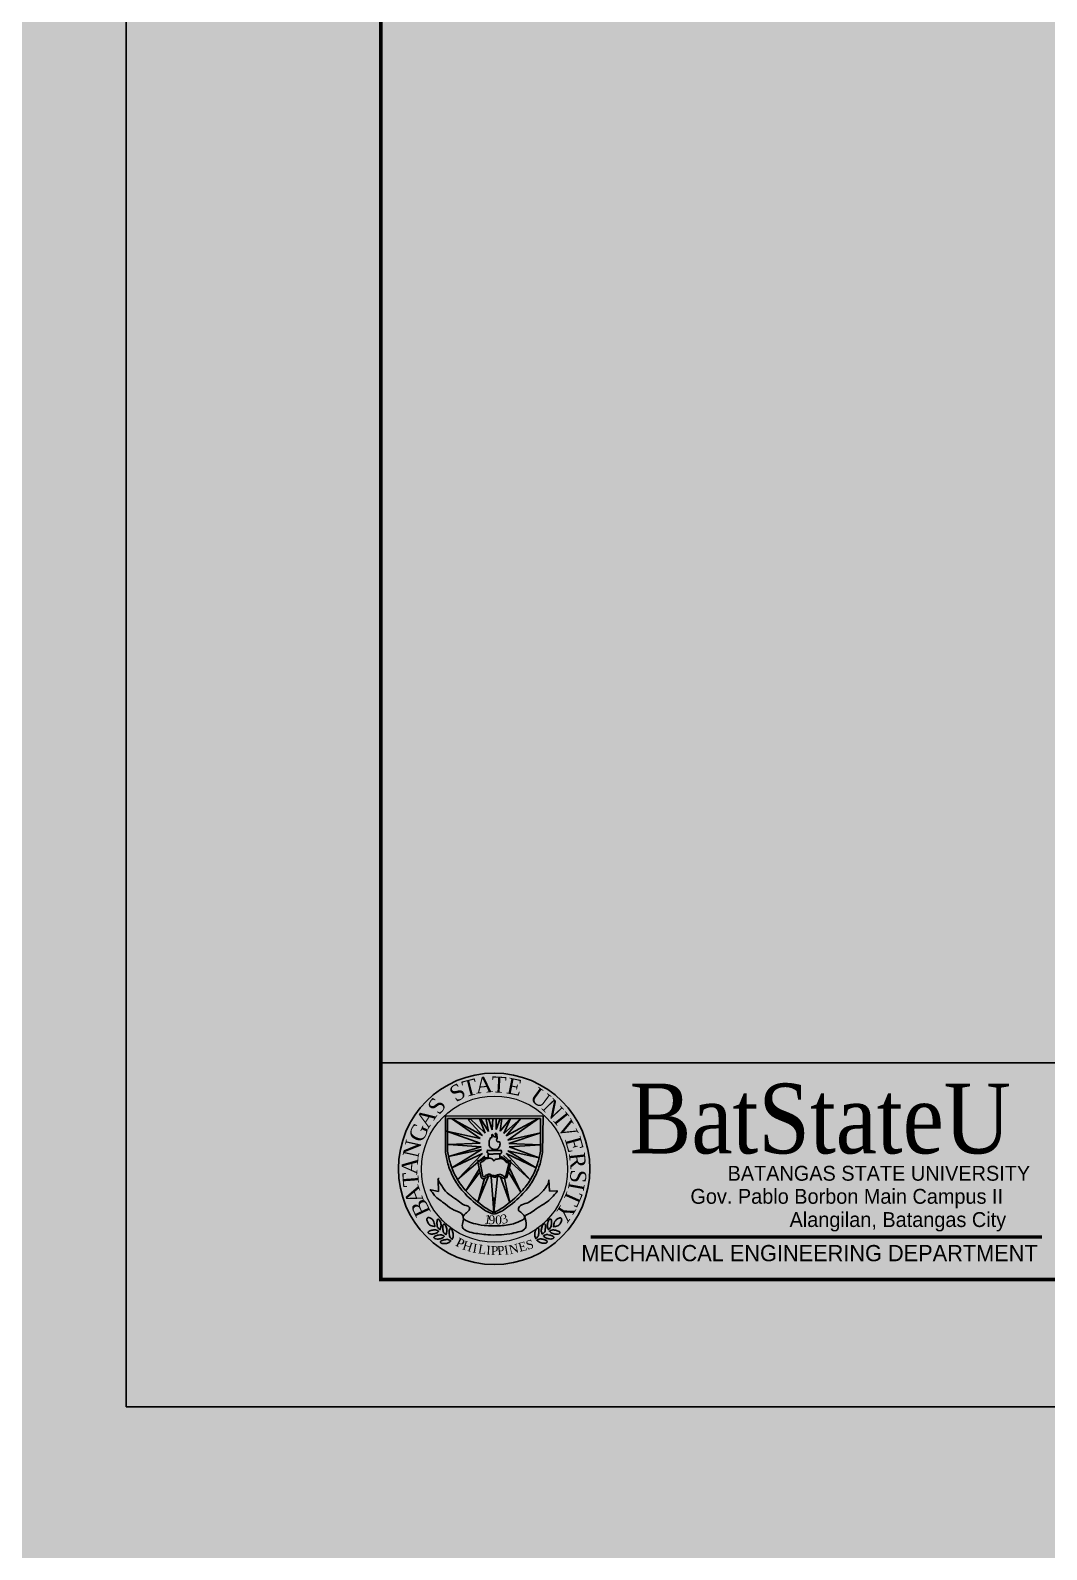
# Model space of a CAD drawing. Header units: millimetres. Extents: x -60 to 576, y -39 to 287.
# Drawn here: x 320.25 to 344.27, y 76.2 to 112.11 of the extents above; entities that cross this region are included whole.
import ezdxf
from ezdxf.enums import TextEntityAlignment as Align

# ---------------------------------------------------------------- set-up
doc = ezdxf.new("R2010")
doc.units = ezdxf.units.MM
doc.header["$MEASUREMENT"] = 0
doc.layers.add('M-AC-TEXT', color=7, linetype='Continuous')
doc.layers.add('template', color=7, linetype='Continuous')
doc.styles.add('ar-dim-axis', font='romans.shx', dxfattribs={"width": 0.8})
doc.styles.add('CGOTHIC', font='GOTHIC.TTF')
doc.styles.add('GARAMOND', font='GARA.TTF')
doc.styles.add('OIP FONT', font='GOTHIC.TTF', dxfattribs={"height": 150})
doc.styles.get("Standard").update_dxf_attribs({"font": 'arial.ttf'})
doc.dimstyles.new('ar-dim-axis', dxfattribs={"dimtxt": 350, "dimasz": 250, "dimexe": 75, "dimexo": 75, "dimgap": 200, "dimtad": 1, "dimdec": 0, "dimzin": 12, "dimdsep": 46, "dimtxsty": 'ar-dim-axis', "dimblk": 'ARCHTICK', "dimcen": 120, "dimclrd": 11, "dimclre": 8, "dimclrt": 4, "dimadec": 0, "dimazin": 3, "dimtm": 1, "dimtfac": 1, "dimtdec": 0, "dimtix": 1, "dimtmove": 2, "dimatfit": 3, "dimldrblk": 'ARCHTICK', "dimfxl": 1, "dimtolj": 1, "dimtzin": 0, "dimarcsym": 1})

# ---------------------------------------------------------------- blocks, each defined once
blk = doc.blocks.new('_ARCHTICK')
at = {"color": 0, "linetype": 'ByBlock', "const_width": 0.15}
blk.add_lwpolyline([(-0.5, -0.5), (0.5, 0.5)], dxfattribs=at)

msp = doc.modelspace()

# ---------------------------------------------------------------- linework, layer by layer
at = {"layer": 'template'}
for p, q in [((322.5194317811836, 149.9749783641348), (322.5194317811836, 79.57931197563067)), ((328.5361554041326, 87.70803379374951), (418.7870097483669, 87.70803379374951)), ((330.0624241135974, 86.45184184682063), (332.3740687419975, 86.44751385433682)), ((330.0624241135974, 85.58524083067567), (330.0624241135974, 86.45184184682063)), ((330.1114371314487, 86.38878681650749), (332.3091261910364, 86.38878681650749)), ((330.1114371314487, 85.6198028183585), (330.1114371314487, 86.38878681650749)), ((330.94145983047, 85.99189621059742), (330.2034680515172, 86.38878681650749)), ((330.2034680515172, 86.38878681650749), (330.8871954178575, 85.91597222258878)), ((330.6430070727397, 86.38878681650749), (330.610449634471, 86.35525122900054)), ((330.610449634471, 86.35525122900054), (330.94145983047, 85.99189621059742)), ((331.0011479634036, 86.04612878557055), (330.6430070727397, 86.38878681650749)), ((330.8926221614473, 86.38878681650749), (330.8654884435066, 86.38878681650749)), ((330.8654884435066, 86.38878681650749), (331.0011479634036, 86.04612878557055)), ((331.0825460939553, 86.08409158804704), (330.8926221614473, 86.38878681650749)), ((331.0825460939553, 86.38878681650749), (331.025098846903, 86.37089259233858)), ((331.025098846903, 86.37089259233858), (331.0825460939553, 86.08409158804704)), ((331.1639412012451, 86.12747764802532), (331.0825460939553, 86.38878681650749)), ((331.1856481755837, 86.38878681650749), (331.1639412012451, 86.12747764802532)), ((331.2616165392955, 86.38878681650749), (331.1856481755837, 86.38878681650749)), ((331.3592918773471, 86.38878681650749), (331.2616165392955, 86.1329009055205)), ((331.2616165392955, 86.1329009055205), (331.2616165392955, 86.38878681650749)), ((331.5980534788775, 86.38878681650749), (331.3592918773471, 86.09493810304343)), ((331.3592918773471, 86.09493810304343), (331.3972760591935, 86.38878681650749)), ((331.3972760591935, 86.38878681650749), (331.3592918773471, 86.38878681650749)), ((331.8476685675853, 86.38878681650749), (331.4406869846326, 86.04070552807082)), ((331.4406869846326, 86.04070552807082), (331.5980534788775, 86.38878681650749)), ((332.2600738708778, 86.38878681650749), (331.5003781408257, 85.98647295309917)), ((331.5003781408257, 85.98647295309917), (331.8476685675853, 86.38878681650749)), ((331.5383623226761, 85.88343267760797), (332.2600738708778, 86.38878681650749)), ((332.3091261910364, 85.61328429584495), (332.3091261910364, 86.38878681650749)), ((332.3581392088781, 85.58524083067567), (332.3740687419975, 86.44751385433682)), ((330.8871954178575, 85.91597222258878), (330.0895155059645, 86.08951484554575)), ((330.0895155059645, 86.08951484554575), (330.8871954178575, 85.81293033014174)), ((332.3091261910364, 86.05155204306527), (331.5383623226761, 85.88343267760797)), ((331.5600692970271, 85.80208381514376), (332.3091261910364, 86.05155204306527)), ((330.908899368946, 85.72615982713864), (330.137802256595, 85.49165710649726)), ((330.137802256595, 85.49165710649726), (330.9143261125332, 85.66108073717601)), ((330.8871954178575, 85.81293033014174), (330.1383531749896, 85.78039240211126)), ((330.1383531749896, 85.78039240211126), (330.908899368946, 85.72615982713864)), ((330.9143261125332, 85.66108073717601), (330.2122287336317, 85.22984285654536)), ((330.2122287336317, 85.22984285654536), (330.94145983047, 85.56346371917601)), ((330.94145983047, 85.56346371917601), (330.3452914281409, 84.95433412948495)), ((330.3452914281409, 84.95433412948495), (330.9957242430811, 85.49838462921196)), ((331.0720898185542, 85.5710596133207), (331.0720898185542, 85.47018174988506)), ((331.3514302943606, 85.55901118581056), (331.3514302943606, 85.45817264629636)), ((332.067861645516, 84.94209226436755), (331.4352602410468, 85.51465440170108)), ((332.2062516465957, 85.22429119821021), (331.5003781408257, 85.56346371917601)), ((331.5003781408257, 85.56346371917601), (332.067861645516, 84.94209226436755)), ((331.5383623226761, 85.6285411921902), (332.2062516465957, 85.22429119821021)), ((331.5383623226761, 85.6285411921902), (332.2756755881243, 85.45991831851865)), ((332.3091261910364, 85.7695458871168), (331.5600692970271, 85.80208381514376)), ((331.5709197609434, 85.72615982713864), (332.3091261910364, 85.7695458871168)), ((332.2756755881243, 85.45991831851865), (331.5709197609434, 85.72615982713864)), ((330.8600616999247, 85.19468544327412), (330.5485407843449, 84.67918997611179)), ((330.5485407843449, 84.67918997611179), (330.8709151870967, 85.11333658081799)), ((330.8259695892311, 85.35639440034208), (330.9033305323483, 85.00099397962828)), ((330.8859286738068, 85.3488311082873), (330.9439358767094, 85.01838591690819)), ((331.561710924752, 85.3198440071701), (331.4805002360449, 85.01258752651171)), ((331.5124046511291, 84.99519558923168), (331.6071619263241, 85.35906765207102)), ((331.543789066269, 85.14587612580016), (331.8474128000611, 84.65222330823934)), ((331.8474128000611, 84.65222330823934), (331.5763465045293, 85.21637847326502)), ((329.8992035695737, 84.66855099152184), (329.8886052256161, 84.9441945626084)), ((330.8301747825786, 84.41574023623383), (331.0771193503653, 85.03198933531053)), ((330.9848707559049, 84.97775676034092), (330.8301747825786, 84.41574023623383)), ((331.142234226897, 85.01571956282044), (331.2102816612378, 84.17789639793682)), ((331.2102816612378, 84.17789639793682), (331.2941739775559, 85.02114282031613)), ((331.364718620929, 85.01571956282044), (331.5835131877898, 84.41022428557795)), ((331.5835131877898, 84.41022428557795), (331.4623939589751, 84.9831800178361)), ((332.5071779985203, 84.94655964128549), (332.5184626268042, 84.67593333706787)), ((329.7152974413113, 84.7066957323272), (329.8992035695737, 84.66855099152184)), ((332.5184626268042, 84.67593333706787), (332.6990076475439, 84.68186484293977)), ((322.5194317811836, 79.57931197563067), (421.7953715598428, 79.57931197563067))]:
    msp.add_line(p, q, dxfattribs=at)
at = {"layer": 'template', "linetype": 'Continuous', "lineweight": 50}
msp.add_line((333.5004810012485, 83.59602816453486), (344.1609768295774, 83.59602816453486), dxfattribs=at)
at = {"layer": 'template', "linetype": 'Continuous', "const_width": 0.08533933344409135}
msp.add_lwpolyline([(328.5361554041326, 82.58767378710559), (418.7870097483682, 82.58767378710559), (418.7870097483682, 146.9666165526604), (328.5361554041326, 146.9666165526604)], close=True, dxfattribs=at)
at = {"layer": 'template'}
msp.add_circle((331.2143627710855, 85.20217964636811), 2.262796683329136, dxfattribs=at)
at = {"layer": 'template', "lineweight": 20}
for centre, radius in [((331.2143627710855, 85.20217964636811), 2.262796683329136), ((331.2224729712005, 85.19565301355249), 1.728112122118374)]:
    msp.add_circle(centre, radius, dxfattribs=at)
at = {"layer": 'template', "start_tangent": (-0.9999999999999999, 0)}
msp.add_spline([(331.203588173604, 85.66045012583675), (331.1350993439625, 85.6976772150901), (331.0990530688749, 85.75411692974188), (331.0990530688749, 85.8165620046646), (331.0990530688749, 85.86459680205871), (331.1134709742595, 85.88981478772291), (331.1278919029036, 85.93784958512009), (331.1495202726038, 85.9330456202988), (331.1567277136671, 85.98108041769444), (331.1711486423123, 86.01710611150088), (331.190373523906, 85.99068673038965), (331.2276200314193, 85.95706382747426), (331.2564588654423, 85.95706382747426), (331.2540553773343, 85.99549069521544), (331.2408377043821, 86.03031499357934), (331.2432411924889, 86.04232409716758), (331.2780872351439, 86.01230214667657), (331.2780872351439, 85.98468298707326), (331.2840944437803, 85.95826360596499), (331.2840944437803, 85.929443050916), (331.2732802589335, 85.88501082289815), (331.299715604851, 85.84418116426298), (331.3321581594076, 85.84538255970995), (331.3525832734285, 85.79254541443936), (331.3465760647923, 85.74931296491769), (331.3153367659125, 85.69047207632957), (331.2852976994679, 85.66525247371106), (331.2480481686969, 85.65804733494713), (331.2023879411812, 85.65804733494713), (331.2047914292863, 85.65804733494713)], degree=3, dxfattribs=at)
at = {"layer": 'template'}
for points in [[(330.0624241135959, 85.58524083067613), (330.1327934081635, 85.28494084258466), (330.2793064152337, 84.94870211166847), (330.4800808116635, 84.66669595572154), (330.8816356510341, 84.30334093731437), (331.1529546908275, 84.14606808684948), (331.2072191034385, 84.1297983143574)], [(330.1114371314474, 85.6198028183585), (330.1818064259985, 85.31950283026947), (330.3283194330711, 84.98326409934896), (330.5290938295011, 84.70125794340146), (330.9306486688661, 84.33790292499481), (331.2019677086694, 84.18063007453043), (331.2562321212899, 84.16436030203681)], [(330.8259695892298, 85.35639440034305), (330.8250826340201, 85.39503874976066), (330.8820083975753, 85.40326771451674), (330.9439963418124, 85.42692342912642), (331.0194054032482, 85.46460488192946), (331.0720898185527, 85.47018174988608), (331.0720898185527, 85.49359198305007)], [(332.3091261910364, 85.6198028183585), (332.2387568964828, 85.31950283026947), (332.0922438894029, 84.98326409934896), (331.891469492984, 84.70125794340146), (331.4899146536106, 84.33790292499481), (331.2185956138132, 84.18063007453043), (331.1643312012019, 84.16436030203681)], [(332.3581392088768, 85.58524083067613), (332.2877699143174, 85.28494084258466), (332.1412569072488, 84.94870211166847), (331.9404825108162, 84.66669595572154), (331.5389276714537, 84.30334093731437), (331.2676086316478, 84.14606808684948), (331.2133442190462, 84.1297983143574)], [(331.6059874759144, 85.35455771135855), (331.5936758049327, 85.39793632801076), (331.5327662767901, 85.38344358592235), (331.497962559703, 85.40083552320328), (331.4718597718795, 85.43272020256865), (331.4341567527887, 85.4559089132922), (331.4022523377113, 85.47909924096672), (331.3514302943591, 85.47909924096672)], [(330.9033305323483, 85.00099397962828), (330.9526368059766, 84.9655617072583), (331.0048423816047, 84.97775676034138), (331.0396491219416, 85.0148383239021), (331.0771193503639, 85.03198933531053), (331.1295577166646, 85.03198933531053), (331.1701630610202, 85.02353429254026), (331.2107684053717, 85.00324477701167), (331.277476537547, 85.01773751909906), (331.3180818818902, 85.02933268293577), (331.364718620929, 85.01571956282135), (331.462393958974, 84.98318001783656), (331.5124046511291, 84.99519558923168)], [(330.9439358767082, 85.01838591690819), (330.9990407543415, 85.01838591690819), (331.0077416836102, 85.04157462763237), (331.045447725955, 85.06186576010975), (331.1092565561262, 85.07635850219259), (331.1701630610202, 85.04737140107693), (331.2078660801097, 85.04157462763237), (331.2571723537408, 85.04447382283229), (331.2948783960827, 85.06186576010975), (331.3499832737218, 85.06766253355192), (331.3847869908018, 85.0647633383569), (331.4166914058777, 85.04157462763237), (331.4340932644286, 85.02708188554885), (331.4805002360436, 85.01258752651222)], [(329.7969680054573, 83.83777293151809), (329.688038568206, 83.87676107235512), (329.6376391411178, 83.95473735403357), (329.6311358066483, 84.03108985030514), (329.6408908083478, 84.04408642121837), (329.7075485715941, 84.03758813576201), (329.7742063348405, 83.97748135313958), (329.8002196726915, 83.91899835592307), (329.8083474257733, 83.86376607335256), (329.8083474257733, 83.83614914610774), (329.8018440913065, 83.83614914610774), (329.7872130037703, 83.85076950243086), (329.785585755158, 83.85076950243086)], [(332.6317794001338, 83.83645104095649), (332.7422437957848, 83.87085038279832), (332.7958595929008, 83.94665110215789), (332.8055497912692, 84.0226648976278), (332.7963467506972, 84.03605799128673), (332.7294755687203, 84.03235257143581), (332.6603628374359, 83.97508553822536), (332.6319268814354, 83.91774139191745), (332.6214967913851, 83.86289726160402), (332.6203420359334, 83.83530448700344), (332.6268396828411, 83.83503256098913), (332.6420693002892, 83.84902835657965), (332.6436951257766, 83.84896031591092)], [(329.9027277276658, 83.72662405705051), (329.8410997000075, 83.67989177163145), (329.7532890521594, 83.66138552770684), (329.6989105292998, 83.66342277821622), (329.6552460793689, 83.69012114796743), (329.6537144646724, 83.70761517257358), (329.6960889282502, 83.73436253977161), (329.7380613388239, 83.75022711698699), (329.7895393601206, 83.75810671840026), (329.8093577050334, 83.76390322931735), (329.8481872714233, 83.75372978864215), (329.8994251730824, 83.72565811898488), (329.901358840795, 83.71904688436996)], [(329.9299778922232, 83.7629860598995), (329.9575307487615, 83.83525472800761), (329.9506425346264, 83.9247295481793), (329.9334219992916, 83.97634957627861), (329.8955396515456, 84.0107634523199), (329.8783191161904, 84.00732253629133), (329.8645426879241, 83.95914342421707), (329.8610985808682, 83.9144052281759), (329.8679867949936, 83.86278520007357), (329.8679867949936, 83.84213656006676), (329.8886514374035, 83.8077242559421), (329.9299778922232, 83.76642697592854), (329.9368661063531, 83.76642697592854)], [(330.0681695045638, 83.64439785197555), (330.0957223611128, 83.71666652008275), (330.0888341469708, 83.806141340252), (330.0716136116362, 83.85776136835528), (330.0337312638806, 83.89217524439209), (330.016510728546, 83.88873432836397), (330.002734300277, 83.84055521628977), (329.9992901932058, 83.79581702024763), (330.0061784073383, 83.74419699214872), (330.0061784073383, 83.72354835214293), (330.0268430497522, 83.68913604801332), (330.0681695045638, 83.64783876800425), (330.0750577187046, 83.64783876800425)], [(330.2193677858324, 83.53717928573121), (330.2469206423747, 83.60944795383892), (330.2400324282423, 83.69892277401158), (330.2228118928954, 83.75054280211049), (330.184929545152, 83.78495667815122), (330.1677090098146, 83.78151576212372), (330.153932581547, 83.73333665004884), (330.1504884744772, 83.68859845400766), (330.1573766886179, 83.63697842590886), (330.1573766886179, 83.61632978590006), (330.1780413310184, 83.58191748177302), (330.2193677858324, 83.54062020176383), (330.2262559999664, 83.54062020176383)], [(332.1971802147536, 83.55378221986427), (332.1726732478619, 83.62713976117317), (332.1832966772356, 83.71624831119516), (332.2026605570135, 83.76710314674278), (332.2419487328539, 83.7999029390287), (332.259010331684, 83.7957449845091), (332.2707601829629, 83.7470319697083), (332.2723306253948, 83.70218889031707), (332.2632900305877, 83.65090202610361), (332.2624266423767, 83.63027144455958), (332.2403411796935, 83.59675329336517), (332.1973240908842, 83.55722012660755), (332.1904419009043, 83.557508145719)], [(332.3527294285099, 83.65458491480092), (332.3282224616115, 83.72794245611186), (332.3388458909906, 83.81705100612987), (332.3582097707699, 83.86790584167989), (332.3974979466063, 83.90070563396876), (332.4145595454459, 83.89654767944415), (332.4263093967249, 83.84783466464336), (332.427879839151, 83.80299158525514), (332.4188392443498, 83.75170472104276), (332.4179758561304, 83.73107413949481), (332.3958903934499, 83.6975559883038), (332.3528733046433, 83.65802282154579), (332.3459911146539, 83.65831084065769)], [(332.4957587509222, 83.76729116002127), (332.4712517840226, 83.84064870133017), (332.4818752134071, 83.92975725135119), (332.5012390931809, 83.98061208689978), (332.54052726902, 84.01341187918507), (332.557588867858, 84.00925392466559), (332.5693387191304, 83.9605409098653), (332.5709091615663, 83.915697830478), (332.5618685667647, 83.86441096625958), (332.5610051785359, 83.84378038471658), (332.5389197158609, 83.8102622335262), (332.4959026270554, 83.77072906676312), (332.4890204370704, 83.77101708587895)], [(332.5214646674815, 83.72982153801331), (332.5810847657174, 83.68055325023568), (332.6680448104139, 83.6583915362956), (332.7224609602443, 83.65815325846637), (332.7672035705332, 83.6830025232295), (332.7694653290082, 83.7004172063751), (332.7282463206672, 83.72891299847646), (332.6869739681304, 83.74651870705804), (332.635870439721, 83.75654388433895), (332.616311798496, 83.76316399668696), (332.5770908055346, 83.75462304642093), (332.5247239447099, 83.72871835394488), (332.5225155304294, 83.72219375431592)], [(330.0409193400105, 83.60803584911912), (329.9792913123522, 83.56130356370261), (329.8914806645042, 83.54279731977994), (329.8371021416419, 83.54483457029187), (329.7934376917135, 83.57153294003865), (329.7919060770239, 83.58902696464526), (329.834280540599, 83.61577433184829), (329.8762529511688, 83.63163890905867), (329.9277309724571, 83.63951851047096), (329.9475493173819, 83.64531502139243), (329.9863788837678, 83.63514158071791), (330.037616785427, 83.60706991105701), (330.0395504531355, 83.6004586764426)], [(330.192117621282, 83.5008172828783), (330.130489593621, 83.45408499746378), (330.0426789457742, 83.43557875353963), (329.9883004229215, 83.43761600405048), (329.9446359729864, 83.46431437379533), (329.94310435829, 83.48180839840438), (329.9854788218719, 83.50855576560753), (330.0274512324388, 83.52442034281773), (330.0789292537314, 83.53229994423162), (330.0987475986493, 83.53809645514912), (330.137577165038, 83.52792301447852), (330.1888150666956, 83.4998513448158), (330.1907487344112, 83.49324011020178)], [(332.222886131314, 83.51631259785677), (332.2825062295406, 83.46704431007913), (332.3694662742478, 83.44488259613456), (332.4238824240716, 83.44464431830488), (332.4686250343674, 83.46949358307353), (332.4708867928434, 83.4869082662201), (332.4296677844984, 83.51540405831946), (332.3883954319615, 83.53300976690258), (332.3372919035548, 83.543034944179), (332.3177332623328, 83.54965505653041), (332.2785122693575, 83.54111410626592), (332.2261454085424, 83.51520941379039), (332.2239369942605, 83.50868481415989)], [(332.378435345076, 83.61711529279245), (332.4380554433079, 83.5678470050143), (332.5250154879986, 83.54568529107479), (332.5794316378282, 83.54544701324494), (332.624174248117, 83.5702962780116), (332.6264360065866, 83.58771096115476), (332.5852169982535, 83.61620675325514), (332.5439446457233, 83.63381246183678), (332.4928411173084, 83.64383763911314), (332.4732824760767, 83.65045775146706), (332.4340614831126, 83.64191680120109), (332.3816946222988, 83.61601210872595), (332.3794862080172, 83.60948750909449)]]:
    msp.add_spline(points, degree=3, dxfattribs=at)
for points, end_tangent in [([(331.0582300501306, 85.6407039062305), (331.1459437613671, 85.6359015583605), (331.2372642164037, 85.63229898897828), (331.2985456049844, 85.633498767469), (331.3526135059847, 85.63950412773875), (331.3826555956887, 85.63710133685271), (331.3838558281213, 85.60828078180623), (331.3838558281213, 85.58426419158212), (331.3730416432608, 85.56264877529566), (331.3478095530294, 85.55904620591292), (331.2973423492967, 85.55424224108918), (331.2096286380577, 85.55424224108918), (331.1050905100703, 85.5518410671529), (331.0786581874079, 85.56745112317014), (331.0486191209607, 85.58666536552028), (331.057029817698, 85.64190530167753), (331.057029817698, 85.64790904499444)], (-0.9999999999999999, 0)), ([(330.8859286738057, 85.3488311082873), (330.9613377352396, 85.38941175629526), (331.0135433108761, 85.4357891777405), (331.0657488865044, 85.4502835367768), (331.1179574853908, 85.45608031021948), (331.1701630610202, 85.4357891777405), (331.1904642215643, 85.40970288877025), (331.2107684053717, 85.3952085297355), (331.2397704951884, 85.42129643566005), (331.3064786273557, 85.4357891777405), (331.3702874575254, 85.44738434158165), (331.4398948916947, 85.41549966221498), (331.4863018633124, 85.36912062381538), (331.544306042954, 85.3488311082873), (331.5617109247506, 85.35752707692899), (331.5617109247506, 85.3198440071701)], (0, -0.9999999999999999))]:
    msp.add_spline(points, degree=3, dxfattribs=dict(at, end_tangent=end_tangent))
for points, knots in [([(329.9049125030979, 84.97302555836194), (329.8544704660262, 84.97302555836194), (329.9771365811653, 84.80995526594046), (330.0348141253539, 84.69675382347549), (330.1907294376363, 84.55827658932083), (330.3656536093041, 84.45609800985278), (330.4794757917607, 84.34062941620903), (330.6626579964259, 84.31116817718566), (330.619171560017, 84.21855897366459), (330.5716674116959, 84.16872027064085), (330.5081807323661, 84.13015974002815), (330.4590084923675, 84.03180890232056), (330.6136296189758, 83.94424640260308), (330.7902063600712, 83.8934463064304), (331.0086693513293, 83.85550070808694), (331.1880401362827, 83.85779460167356), (331.398835829994, 83.85420838717727), (331.633654145834, 83.88237199292189), (331.8284840246473, 83.96162482655222), (331.9350326324735, 84.02470959235956), (331.9352759854705, 84.09285334341513), (331.8779782875366, 84.13451285836726), (331.8413321071356, 84.18536182986333), (331.7751765879625, 84.21995377123443), (331.7953444979098, 84.2882376750182), (331.8559796111369, 84.36061303613059), (331.9937694104749, 84.38262446125339), (332.1371715855792, 84.4847258618629), (332.2733887430786, 84.57809842379896), (332.3755533717095, 84.68146664713316), (332.4385852483232, 84.77533666360932), (332.4940877256856, 84.84516815412951), (332.5072841202435, 84.93443700268358), (332.5071779985203, 84.9465596412785)], [0, 0, 0, 0, 0.05015677469219555, 0.09732988766647072, 0.1694151139278983, 0.2384692306494788, 0.2973822676683504, 0.3451903182396956, 0.3616090209925562, 0.3847529242964197, 0.4154017067456758, 0.4352101649147582, 0.4800821809355452, 0.5490858808861575, 0.6375930781833767, 0.6923967532031811, 0.7281811549174904, 0.8475461255036302, 0.9203779007532701, 0.9448798244669602, 0.9592911423911742, 0.9797220685047265, 1.010309388920202, 1.0239692014398, 1.04625377209704, 1.066064239801861, 1.119080784730223, 1.173808363987066, 1.241086004031144, 1.282544166848485, 1.318293235418971, 1.350594180699833, 1.379884751441026, 1.379884751441026, 1.379884751441026, 1.379884751441026]), ([(329.8887688440346, 84.96688740827267), (329.8933795688187, 84.97222605418284), (329.9017274469633, 84.97590749068797), (329.9143427093167, 84.9757056109836), (329.9163101762572, 84.9756741259755)], [3.048467652411605, 3.048467652411605, 3.048467652411605, 3.048467652411605, 3.058869043701317, 3.060790980851063, 3.060790980851063, 3.060790980851063, 3.060790980851063]), ([(332.6990076474904, 84.68186484293977), (332.7029751411071, 84.68199518834047), (332.7272762877174, 84.67741775835088), (332.5896175006732, 84.54834087211776), (332.5054581659465, 84.43747800714664), (332.3330192540383, 84.34194171562058), (332.1740874567001, 84.23494930074571), (332.0577899504276, 84.14129245858476), (331.9322191864865, 84.10024723519064), (331.9578418095937, 83.96975429066697), (331.9889477718267, 83.86576460087883), (331.9153775219896, 83.7386781302452), (331.7637291348151, 83.70999242929406), (331.5660123592327, 83.65871990657018), (331.3229028941872, 83.64015845733428), (331.0851176216012, 83.63428739263526), (330.8740659529481, 83.66661908154225), (330.6878925552114, 83.6864544026821), (330.5534314410215, 83.73469641296242), (330.4805179765054, 83.78968666885123), (330.4542828272031, 83.83892478262084), (330.4757285329625, 83.92761319864263), (330.4944422468361, 84.01529828330814), (330.4641765325853, 84.16657541837026), (330.2490500163811, 84.21096485569046), (330.08502689251, 84.34997799282252), (329.9322528390979, 84.46814018606761), (329.8017741945074, 84.5572576961826), (329.7575305197104, 84.64463551511949), (329.6859065890392, 84.71213103624814), (329.7138155163875, 84.70843097947875), (329.7431107194666, 84.70092686374062)], [1.525095656157899, 1.525095656157899, 1.525095656157899, 1.525095656157899, 1.532073439714945, 1.584611653445307, 1.633557699203474, 1.698069394868759, 1.768711422982009, 1.823631015308407, 1.856154234178382, 1.874433490199606, 1.942755212561803, 1.959564091195693, 2.013837299675208, 2.081715660362138, 2.16866491017215, 2.253261208395837, 2.318126109263639, 2.380395805849081, 2.439478836986802, 2.457200355228811, 2.47009170078436, 2.492272387439186, 2.543517825134331, 2.560296933448299, 2.63925905372425, 2.721631091937967, 2.780104208351207, 2.83264790874378, 2.871086442014402, 2.885372415228334, 2.911144755596124, 2.911144755596124, 2.911144755596124, 2.911144755596124]), ([(331.18328937403, 84.51023462223094), (331.1953647254123, 84.50831738307977), (331.2165259900806, 84.50495754667827), (331.2317985946302, 84.50644438269586), (331.2433143923372, 84.50992599900223)], [0, 0, 0, 0, 0.01145534241193477, 0.02007473945295952, 0.02007473945295952, 0.02007473945295952, 0.02007473945295952]), ([(331.18328937403, 84.48958937722807), (331.1953647254123, 84.4876721380819), (331.2165259900806, 84.48431230167944), (331.2317985946302, 84.48579913769908), (331.2433143923372, 84.48928075400386)], [0, 0, 0, 0, 0.01145534241193477, 0.02007473945295952, 0.02007473945295952, 0.02007473945295952, 0.02007473945295952]), ([(331.188928452148, 84.44080437375158), (331.1990823685028, 84.44239042013788), (331.2159946440398, 84.4447905199716), (331.2289522917995, 84.4439357562324), (331.2365646705982, 84.44208094528284)], [0.001785475800253517, 0.001785475800253517, 0.001785475800253517, 0.001785475800253517, 0.01145534241193477, 0.01823655825535834, 0.01823655825535834, 0.01823655825535834, 0.01823655825535834]), ([(331.1905843501102, 84.42041639463935), (331.2001604562295, 84.42189541457554), (331.2157847868627, 84.42403252213433), (331.227982807872, 84.42334959933999), (331.2345571058611, 84.42190184119977)], [0.002311788731337244, 0.002311788731337244, 0.002311788731337244, 0.002311788731337244, 0.01145534241193477, 0.01762460161133982, 0.01762460161133982, 0.01762460161133982, 0.01762460161133982])]:
    msp.add_open_spline(points, degree=3, knots=knots, dxfattribs=at)

# ---------------------------------------------------------------- texts
for s, height, style, width, p in [('BatStateU', 1.65031137674191, 'GARAMOND', 0.9999999927252612, (338.9203603511058, 85.56841259763678)), ('BATANGAS STATE UNIVERSITY', 0.3512777745678941, 'CGOTHIC', 0.999999992725142, (340.306449582837, 84.92186326430038)), ('Gov. Pablo Borbon Main Campus II', 0.3512777745678941, 'CGOTHIC', 0.999999992725142, (339.5473533389131, 84.3767501116252)), ('Alangilan, Batangas City', 0.3512777745678941, 'CGOTHIC', 0.999999992725142, (340.7554246747608, 83.82764748506531))]:
    msp.add_text(s, height=height, dxfattribs=dict(at, style=style, width=width)).set_placement(p, align=Align.CENTER)
at = {"layer": 'template', "attachment_point": 1}
for s, insert, char_height, width, rotation in [('{\\fTimes New Roman|b0|i0|c0|p18;T}', (330.4248545512252, 87.25860206484526), 0.3771327805548558, 29.67393796025229, 14.447989898607076), ('{\\fTimes New Roman|b0|i0|c0|p18;A}', (330.7479804936091, 87.35557332332297), 0.3771327805548558, 29.67393796025229, 5.718517234941526), ('{\\fTimes New Roman|b0|i0|c0|p18;T}', (331.1641614397133, 87.3902843700559), 0.3771327805548558, 0.319295557821612, 356.815033537973), ('{\\fTimes New Roman|b0|i0|c0|p18;E}', (331.5607760394389, 87.3614966846718), 0.3771327805548558, 29.67393796025229, 348.69044875446565), ('{\\fTimes New Roman|b0|i0|c0|p18;S}', (330.1090922030176, 87.08184244766426), 0.3771327805548558, 29.67393796025229, 33.231794366287936), ('{\\fTimes New Roman|b0|i0|c0|p18;U}', (332.252804603135, 87.15297935774697), 0.3771327805548558, 29.67393796025229, 323.5012554582918), ('{\\fTimes New Roman|b0|i0|c0|p18;S}', (329.6104655158617, 86.66704232066354), 0.3771327805548558, 29.67393796025229, 56.110391810258136), ('{\\fTimes New Roman|b0|i0|c0|p18;N}', (332.589430736224, 86.89575957560174), 0.3771327805548558, 29.67393796025229, 314.1356361302323), ('{\\fTimes New Roman|b0|i0|c0|p18;I}', (332.8895906411296, 86.581730564763), 0.3771327805548558, 29.67393796025229, 308.6454006477478), ('{\\fTimes New Roman|b0|i0|c0|p18;G}', (329.1705879143514, 85.9532533858108), 0.3771327805548558, 29.67393796025229, 65.93474426729648), ('{\\fTimes New Roman|b0|i0|c0|p18;A}', (329.3352035033371, 86.34015844162178), 0.3771327805548558, 29.67393796025229, 56.110391810258136), ('{\\fTimes New Roman|b0|i0|c0|p18;V}', (333.0210455396981, 86.41255280131367), 0.3771327805548558, 29.67393796025229, 298.2001729969106), ('{\\fTimes New Roman|b0|i0|c0|p18;N}', (329.0469078622145, 85.51505933432219), 0.3771327805548558, 29.67393796025229, 77.56161187675723), ('{\\fTimes New Roman|b0|i0|c0|p18;E}', (333.2456275554043, 86.00092116631492), 0.3771327805548558, 29.67393796025229, 285.47867801445466), ('{\\fTimes New Roman|b0|i0|c0|p18;R}', (333.3536390503132, 85.60930751056208), 0.3771327805548558, 29.67393796025229, 276.199548083418), ('{\\fTimes New Roman|b0|i0|c0|p18;A}', (329.0161905762102, 85.08058510903942), 0.3771327805548558, 29.67393796025229, 85.53704899705247), ('{\\fTimes New Roman|b0|i0|c0|p18;S}', (333.4009396771139, 85.16732941260716), 0.3771327805548558, 29.67393796025229, 266.0585725361012), ('{\\fTimes New Roman|b0|i0|c0|p18;T}', (329.0669363244708, 84.75962867465637), 0.3771327805548558, 29.67393796025229, 94.266521660718), ('{\\fTimes New Roman|b0|i0|c0|p18;A}', (329.2011885934054, 84.32703119076689), 0.3771327805548558, 29.67393796025229, 110.3667278636931), ('{\\fTimes New Roman|b0|i0|c0|p18;I}', (333.3592311314529, 84.8416346492715), 0.3771327805548558, 29.67393796025229, 259.81080118950536), ('{\\fTimes New Roman|b0|i0|c0|p18;B}', (329.3827640027683, 84.02106531132807), 0.3771327805548558, 29.67393796025229, 115.18408197048826), ('{\\fTimes New Roman|b0|i0|c0|p18;T}', (333.3122469740744, 84.59732256654905), 0.3771327805548558, 29.67393796025229, 245.97798613378282), ('{\\fTimes New Roman|b0|i0|c0|p18;1}', (330.9997873901889, 84.12594015959769), 0.2111943571107193, 29.67393796025229, 350.69674362398143), ('{\\fTimes New Roman|b0|i0|c0|p18;9}', (331.0814793173661, 84.10421378321485), 0.2111943571107194, 29.67393796025229, 359.89651961375097), ('{\\fTimes New Roman|b0|i0|c0|p18;0}', (331.2380457773642, 84.09984091605213), 0.2111943571107194, 29.67393796025229, 359.89651961375097), ('{\\fTimes New Roman|b0|i0|c0|p18;3}', (331.3522232834416, 84.10233858120893), 0.2111943571107191, 29.67393796025226, 14.572685391935558), ('{\\fTimes New Roman|b0|i0|c0|p18;Y}', (333.1617763930408, 84.24565257562585), 0.3771327805548558, 29.67393796025229, 237.49397808523273), ('{\\fTimes New Roman|b0|i0|c0|p18;P}', (330.3779962831212, 83.58210174868987), 0.2111943571107194, 29.67393796025229, 333.24497493074), ('{\\fTimes New Roman|b0|i0|c0|p18;P}', (330.3838677950739, 83.58210174868987), 0.2111943571107194, 29.67393796025229, 333.24497493074), ('{\\fTimes New Roman|b0|i0|c0|p18;H}', (330.5102141574313, 83.50742195282066), 0.2111943571107193, 29.67393796025229, 342.3689301798386), ('{\\fTimes New Roman|b0|i0|c0|p18;I}', (330.7253769988467, 83.43759633376305), 0.2111943571107193, 29.67393796025229, 350.74463181541375), ('{\\fTimes New Roman|b0|i0|c0|p18;L}', (330.8555875912641, 83.41824609720607), 0.2111943571107193, 29.67393796025229, 350.69674362398143), ('{\\fTimes New Roman|b0|i0|c0|p18;I}', (331.0316351073379, 83.38518900088013), 0.2111943571107193, 29.67393796025229, 357.8325323784422), ('{\\fTimes New Roman|b0|i0|c0|p18;P}', (331.1376704365607, 83.37542967108436), 0.2111943571107194, 29.67393796025229, 359.89651961375097), ('{\\fTimes New Roman|b0|i0|c0|p18;P}', (331.2709437310089, 83.36855904049429), 0.2111943571107194, 29.67393796025229, 7.5161810282442945), ('{\\fTimes New Roman|b0|i0|c0|p18;I}', (331.4324400927744, 83.37617895079319), 0.2111943571107193, 29.67393796025229, 9.039111674845223), ('{\\fTimes New Roman|b0|i0|c0|p18;N}', (331.5413124103674, 83.38575319842136), 0.2111943571107193, 29.67393796025226, 12.92446919724187), ('{\\fTimes New Roman|b0|i0|c0|p18;E}', (331.7640865312464, 83.44196675614796), 0.2111943571107191, 29.67393796025226, 14.572685391935558), ('{\\fTimes New Roman|b0|i0|c0|p18;S}', (331.9431800987724, 83.4935883561659), 0.2111943571107191, 29.67393796025226, 14.572685391935558)]:
    msp.add_mtext(s, dxfattribs=dict(at, insert=insert, char_height=char_height, width=width, rotation=rotation))
at = {"layer": 'template', "linetype": 'Continuous', "lineweight": 0, "insert": (333.2748409223988, 83.4025449364022), "char_height": 0.3840270004984109, "width": 12.18965517970679, "attachment_point": 1}
msp.add_mtext('{\\fCentury Gothic|b0|i0|c0|p34;\\C7;MECHANICAL ENGINEERING DEPARTMENT}', dxfattribs=at)

# ---------------------------------------------------------------- leaders
at = {"layer": 'M-AC-TEXT', "annotation_type": 0, "has_hookline": 1, "text_width": 1.459810014086044}
for points, hookline_direction in [([(259.0476390550466, 107.9212809080189), (259.1743010649863, 108.169265976543), (259.5502428182363, 108.1704301922926)], 0), ([(265.0422435107603, 107.9070352782199), (265.1689055207, 108.155020346744), (265.5448472739499, 108.1561845624936)], 0), ([(251.890668285002, 106.7939448876371), (252.0173302949417, 107.0419299561612), (252.3932720481916, 107.0430941719108)], 0), ([(354.2655754068591, 106.3453123011548), (354.1389133969194, 106.5932973696789), (353.7629716436695, 106.5944615854284)], 1), ([(178.8770116382127, 105.216038355479), (179.0036736481524, 105.464023424003), (179.3796154014024, 105.4651876397526)], 0), ([(395.2208250263756, 100.370815613472), (395.0941630164359, 100.618800681996), (394.718221263186, 100.6199648977456)], 1), ([(256.1126865347715, 138.2087357092898), (256.2393485447112, 137.9607506407658), (256.6152902979611, 137.9619421442198)], 0), ([(271.7409429826048, 138.2276900711647), (271.8676049925445, 137.9797050026407), (272.2435467457944, 137.9808965060947)], 0), ([(251.8937696634266, 135.5024370538883), (252.0204316733663, 135.2544519853643), (252.3963734266163, 135.2556434888184)], 0), ([(354.2649717460017, 135.0296538151651), (354.138309736062, 134.7816687466411), (353.762367982812, 134.7828602500951)], 1), ([(251.9466762737711, 129.3515039466181), (252.0733382837108, 129.1035188780941), (252.4492800369608, 129.1047103815481)], 0), ([(376.1145680465069, 126.0408596208876), (375.9879060365672, 125.7928745523636), (375.6119642833173, 125.7940660558176)], 1), ([(376.1165008811258, 115.2761441268621), (375.9898388711861, 115.0281590583381), (375.6138971179361, 115.0293505617921)], 1), ([(263.9739607638949, 114.4786014078525), (264.1006227738346, 114.2306163393284), (264.4765645270845, 114.2318078427825)], 0), ([(251.8850150595654, 106.7271949170342), (252.0116770695051, 106.4792098485102), (252.387618822755, 106.4804013519642)], 0), ([(354.2647759359579, 106.2721564576345), (354.1381139260181, 106.0241713891105), (353.7621721727682, 106.0253628925645)], 1)]:
    msp.add_leader(points, dimstyle='ar-dim-axis', override={"dimtxt": 150, "dimasz": 150, "dimgap": 200, "dimtad": 0, "dimtih": 1, "dimtoh": 1, "dimtxsty": 'OIP FONT', "dimclrd": 256, "dimclre": 256, "dimclrt": 256, "dimfxl": 0.2, "dimfxlon": 1, "dimlwd": 65535, "dimlwe": 65535}, dxfattribs=dict(at, hookline_direction=hookline_direction))

doc.saveas('drawing.dxf')
